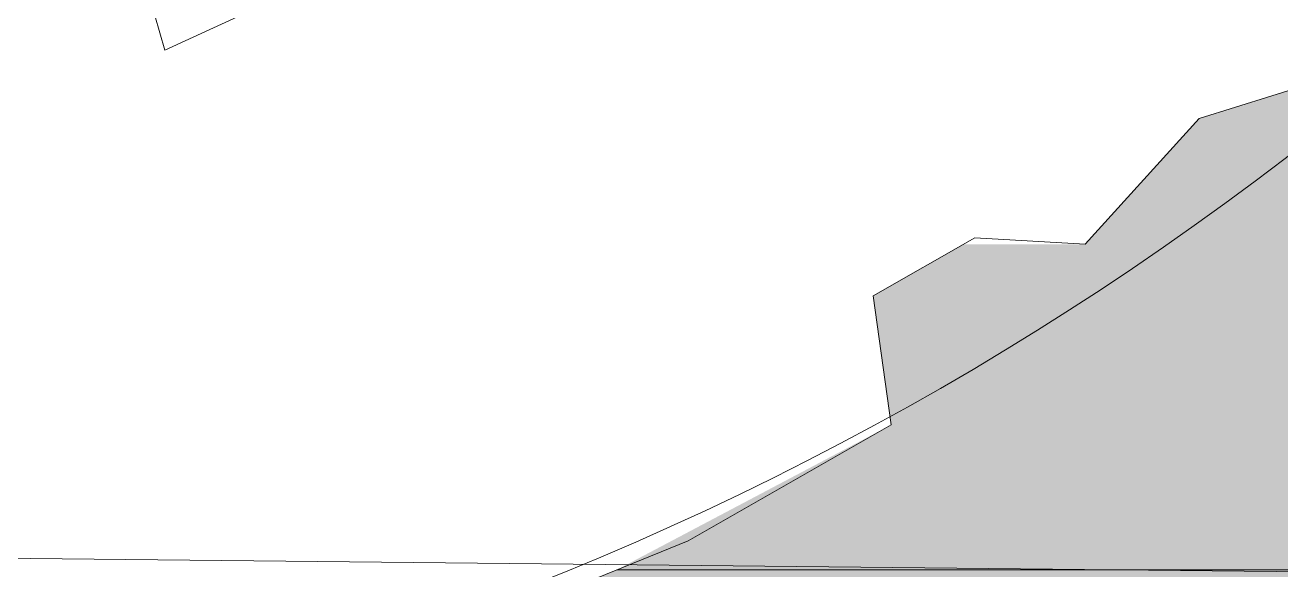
# Model space of a CAD drawing. Header units: metres. Extents: x 3856 to 4207, y -1118 to -691.
# Drawn here: x 3975.219 to 3976.567, y -967.239 to -966.654 of the extents above; entities that cross this region are included whole.
import ezdxf

# ---------------------------------------------------------------- set-up
doc = ezdxf.new("R2010")
doc.units = ezdxf.units.M
for name, color, linetype, lineweight in [('Parking', 7, 'Continuous', 9), ('Planting', 7, 'Continuous', 9), ('Surface Pattern', 7, 'Continuous', 9), ('Text Notes', 7, 'Continuous', 9)]:
    doc.layers.add(name, color=color, linetype=linetype, lineweight=lineweight)

# ---------------------------------------------------------------- blocks, each defined once
blk = doc.blocks.new('M_RPC Árbol - Caducifolio - Chopo de Lombardía - 12_2 metros-V104-IMPLANTACIÓN - KIT COMERCIAL')
at = {"layer": 'Planting'}
for p, q in [((0.8123, -2.5435), (0.7666, -2.3853)), ((1.0336, -2.4418), (0.8123, -2.5435)), ((1.9231, -2.617), (2.0584, -2.5745)), ((1.8007, -2.7518), (1.9231, -2.617)), ((1.573, -2.8074), (1.682, -2.745)), ((1.682, -2.745), (1.8007, -2.7518)), ((1.5924, -2.9457), (1.573, -2.8074)), ((1.3744, -3.0704), (1.5924, -2.9457)), ((1.1961, -3.1425), (1.3744, -3.0704))]:
    blk.add_line(p, q, dxfattribs=at)
blk.add_arc((-0.0275, 0.0085), 3.3603, 180, 360, dxfattribs=at)
blk = doc.blocks.new('Cour Parqueadero verde - 5_00x2_50 p-V1046-IMPLANTACIÓN - KIT COMERCIAL')
at = {"layer": 'Parking', "true_color": 0xc1ce84}
h = blk.add_hatch(color=53, dxfattribs=at)
h.paths.add_polyline_path([(-0.3146, -2.5), (1.2454, -2.5), (1.2454, 2.5), (1.0454, 2.5), (1.0454, -1.7), (0.3477, -1.7), (0.336, -1.726), (0.0634, -1.8938), (-0.0962, -1.973), (-0.2315, -2.0156), (-0.3539, -2.1504), (-0.4846, -2.1504), (-0.5816, -2.2059), (-0.5622, -2.3443), (-0.8569, -2.5), (-0.3848, -2.5)])
h.paths.add_polyline_path([(-1.2546, -1.9017), (-1.0885, -1.8358), (-0.8669, -1.8047), (-0.7623, -1.738), (-0.6684, -1.7), (-1.0546, -1.7), (-1.0546, 2.5), (-1.2546, 2.5), (-1.2546, 0.5247), (-1.1416, 0.5766), (-1.1327, 0.4349), (-1.1739, 0.3125), (-1.207, 0.1329), (-1.2546, 0.1311), (-1.2546, -1.8404)])
h.paths.add_polyline_path([(-0.3146, -1.3591), (-0.2952, -1.348), (-0.1703, -1.348), (-0.0541, -1.2201), (0.1019, -1.1672), (0.3054, -1.0626), (0.3054, -0.8839), (0.2033, -0.9197), (0.0328, -0.7697), (0.0068, -0.5842), (-0.1765, -0.4079), (-0.3146, -0.3657), (-0.3146, -1.3549)])
h.paths.add_polyline_path([(0.3054, -0.5627), (0.3054, 2.5), (-0.3146, 2.5), (-0.3146, -0.1979), (-0.1655, -0.2611), (-0.0885, -0.1846), (0.1587, -0.2674), (0.1713, -0.5244), (0.2794, -0.5552)])
h.paths.add_polyline_path([(-1.2546, 0.1796), (-1.2521, 0.187), (-1.2546, 0.187)])
at = {"layer": 'Parking'}
blk.add_line((-0.8569, -2.5), (1.2454, -2.5), dxfattribs=at)

msp = doc.modelspace()

# ---------------------------------------------------------------- hatches: boundary and pattern name
at = {"layer": 'Surface Pattern', "true_color": 0xcdcdcd}
msp.add_hatch(color=254, dxfattribs=at).paths.add_polyline_path([(3973.0322, -968.8273), (3977.1098, -968.8273), (3977.1098, -967.2388), (3975.8544, -967.2388), (3975.7529, -967.2799), (3975.6568, -967.3404), (3975.4129, -967.3747), (3975.1917, -967.4764), (3975.1264, -967.2273), (3974.9002, -967.2388), (3974.9709, -967.4133), (3974.9311, -967.4659), (3974.7496, -967.515), (3974.5089, -967.4782), (3974.3805, -967.4022), (3974.2905, -967.4854), (3974.0761, -967.5074), (3973.8987, -967.4934), (3973.7536, -967.4668), (3973.7208, -967.4009), (3973.6155, -967.3216), (3973.3845, -967.3541), (3973.1373, -967.2712), (3973.1286, -967.2388), (3971.6098, -967.2388), (3971.6098, -968.8273), (3971.8318, -968.8273)])

# ---------------------------------------------------------------- linework, layer by layer
at = {"layer": 'Text Notes'}
msp.add_line((4039.8233, -967.8931), (3869.95, -966.1407), dxfattribs=at)

# ---------------------------------------------------------------- block references
at = {"layer": 'Parking'}
msp.add_blockref('Cour Parqueadero verde - 5_00x2_50 p-V1046-IMPLANTACIÓN - KIT COMERCIAL', (3976.7114, -964.7388), dxfattribs=at)
at = {"layer": 'Planting'}
msp.add_blockref('M_RPC Árbol - Caducifolio - Chopo de Lombardía - 12_2 metros-V104-IMPLANTACIÓN - KIT COMERCIAL', (3974.5568, -964.1374), dxfattribs=at)

doc.saveas('drawing.dxf')
